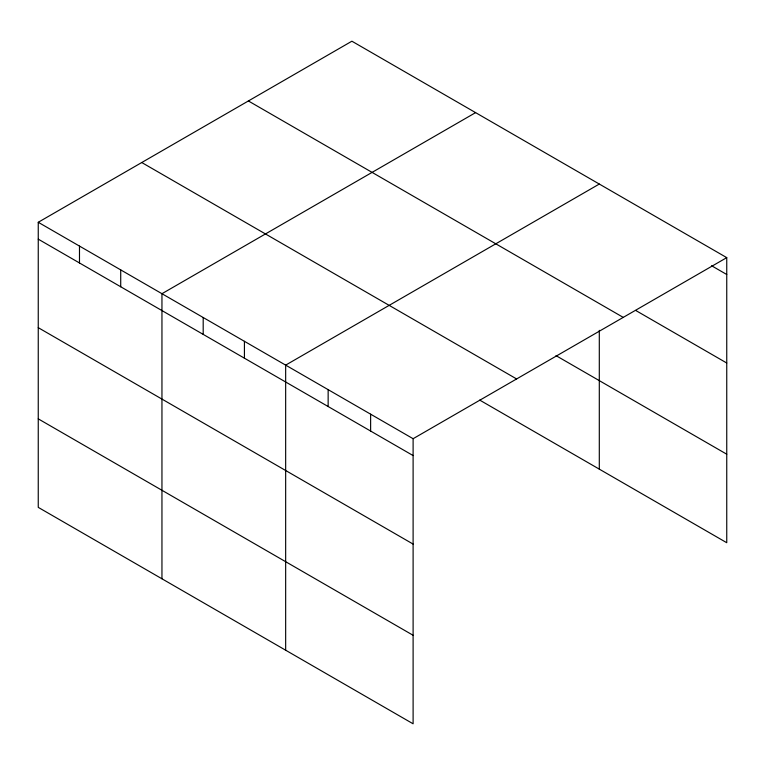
<?xml version="1.0" encoding="UTF-8"?>
<svg xmlns="http://www.w3.org/2000/svg" width="765" height="765" viewBox="0 0 765 765"><rect width="100%" height="100%" fill="white"/><g stroke="black" fill="none" stroke-linecap="round" stroke-linejoin="round"><path stroke-width="1.15" d="M38.25 222.28L413.11 438.708L413.11 723.795L38.25 507.367L38.25 222.28L351.89 41.205L726.75 257.633L726.75 542.72L479.712 400.095M475.591 112.627L161.951 293.703L161.951 578.789M599.301 184.049L285.661 365.125L285.661 650.212M413.11 438.708L726.75 257.633M711.574 265.742L726.75 274.501M635.715 310.456L726.75 363.012M248.386 100.961L623.245 317.389M556.002 355.629L726.75 454.209M141.755 162.524L516.614 378.952M38.25 239.158L413.11 455.577M38.25 327.669L413.11 544.087M38.25 418.857L413.11 635.285M599.301 330.346L599.301 469.136M370.623 414.181L370.623 431.049M328.147 389.653L328.147 406.521M244.427 341.314L244.427 358.183M203.194 317.513L203.194 334.382M120.717 269.892L120.717 286.77M79.484 246.091L79.484 262.959"/></g></svg>
